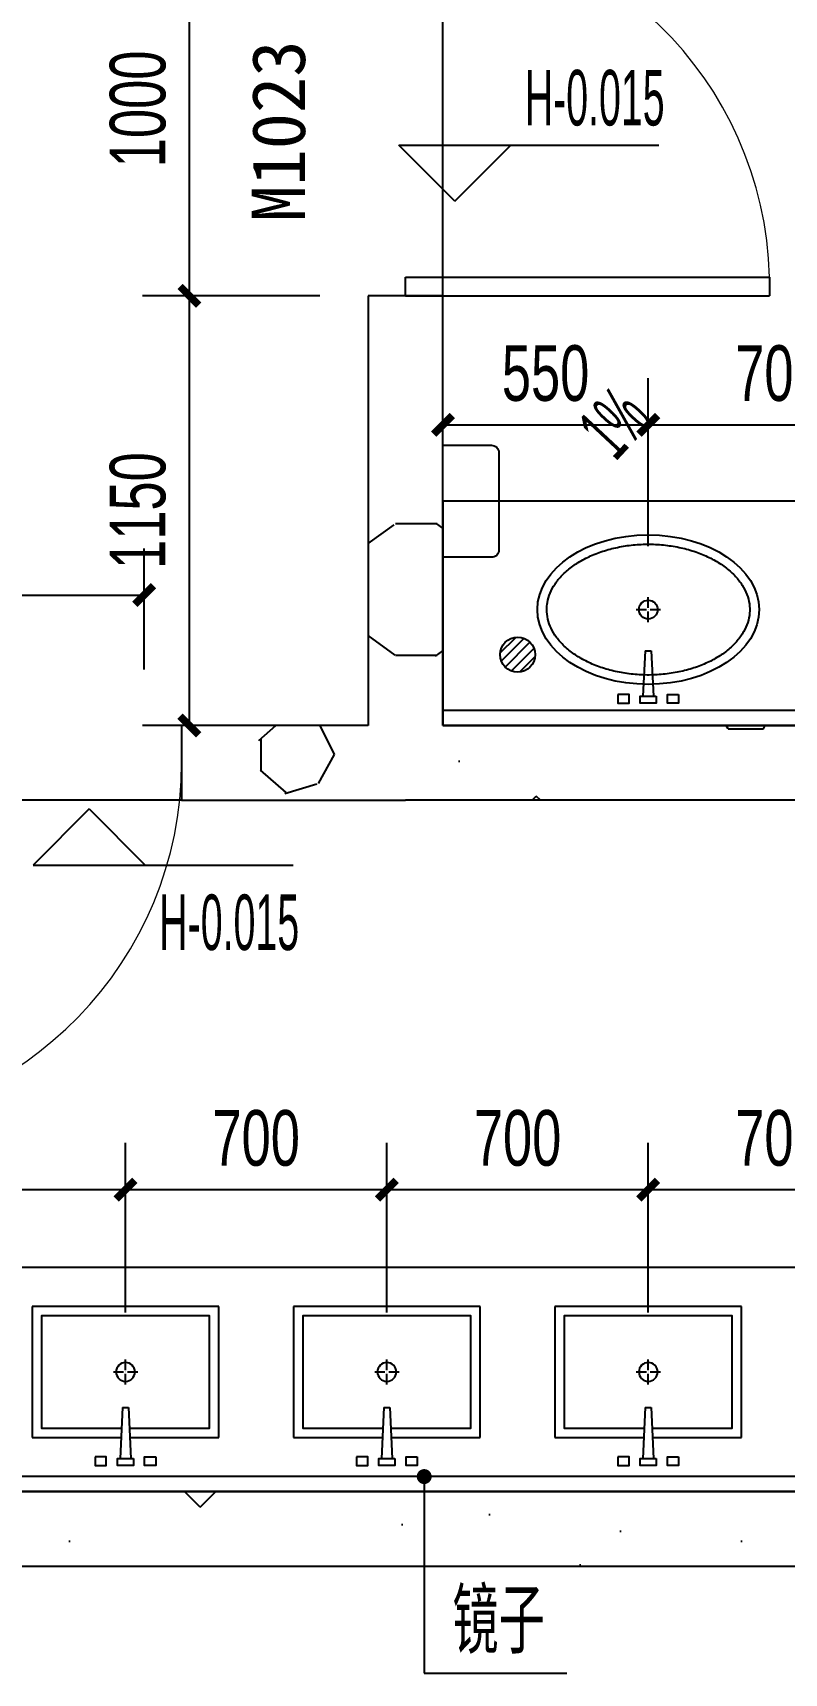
# Model space of a CAD drawing. Extents: x -26219 to 315419, y -160410 to -120810.
# Drawn here: x 236093 to 238105, y -152386 to -147996 of the extents above; entities that cross this region are included whole.
import ezdxf
from ezdxf.xclip import XClip

# ---------------------------------------------------------------- set-up
doc = ezdxf.new("R2010")
doc.units = 0
doc.header["$LTSCALE"] = 1000
doc.header["$MEASUREMENT"] = 0
doc.header["$XCLIPFRAME"] = 0
doc.linetypes.add('104-14# 核心筒$2$DOTE', pattern=[2.4200000000000004, 2, -0.2, 0.02, -0.2])
for name, color, linetype in [('$0$$0$$0$A-DIM_SYMB', 3, 'Continuous'), ('$0$$0$$0$PUB_TEXT', 7, 'Continuous'), ('01-标注_尺寸', 124, 'Continuous'), ('01-标注_标高', 200, 'Continuous'), ('01-标注_符号', 200, 'Continuous'), ('02-TEXT_标注', 130, 'Continuous'), ('02-TEXT_门窗', 151, 'Continuous'), ('104-14# 核心筒$0$A-C_门', 150, 'Continuous'), ('104-14# 核心筒$0$A-I_卫-洁具', 241, 'Continuous'), ('104-14# 核心筒$0$A-TECH_水', 3, 'Continuous'), ('104-14# 核心筒$0$A_STR-砌块墙', 121, 'Continuous'), ('104-14# 核心筒$2$05-填充_天正', 26, 'Continuous'), ('104-14# 核心筒$2$A_AXIS-轴线', 36, '104-14# 核心筒$2$DOTE')]:
    doc.layers.add(name, color=color, linetype=linetype)
doc.styles.add('_TCH_DIM', font='ros.shx', dxfattribs={"width": 0.75, "bigfont": 'jd.shx'})
doc.styles.add('_TCH_DIM_T3', font='ros.shx', dxfattribs={"width": 0.7058823529411765, "bigfont": 'jd.shx'})
doc.styles.add('_TCH_WINDOW', font='STXIHEI_0.TTF')
doc.dimstyles.new('_TCH_ARCH&&50', dxfattribs={"dimtxt": 148.75, "dimasz": 50, "dimexe": 125, "dimexo": 150, "dimgap": 63.12500000000001, "dimtad": 1, "dimdec": 0, "dimzin": 0, "dimdsep": 46, "dimtxsty": '_TCH_DIM_T3', "dimblk": 'ARCHTICK', "dimcen": 0.09, "dimclrt": 7, "dimazin": 2, "dimtfac": 1, "dimtdec": 0, "dimtix": 1, "dimtmove": 2, "dimatfit": 3, "dimfxl": 0, "dimtolj": 1, "dimtzin": 0, "dimarcsym": 0})
pattern_1 = [(0, (531, -549), (900, 1800), [0, -1800]), (0, (-522, -792), (900, 1800), [0, -1800]), (0, (63, -810), (900, 1800), [0, -1800]), (0, (702, -279), (900, 1800), [0, -1800]), (0, (-45, -900), (900, 1800), [0, -1800]), (0, (882, 855), (900, 1800), [0, -1800]), (0, (333.0000000000001, 711), (900, 1800), [0, -1800]), (0, (621, 486.0000000000001), (900, 1800), [0, -1800]), (0, (-846, 450), (900, 1800), [0, -1800]), (0, (36, 369), (900, 1800), [0, -1800]), (0, (-306, -90), (900, 1800), [0, -1800]), (0, (-288, -765), (900, 1800), [0, -1800]), (0, (387, -837), (900, 1800), [0, -1800]), (0, (882, -45), (900, 1800), [0, -1800]), (0, (-801, -324), (900, 1800), [0, -1800]), (0, (-648, -18), (900, 1800), [0, -1800]), (0, (54, -144), (900, 1800), [0, -1800]), (0, (-198, -405), (900, 1800), [0, -1800]), (0, (-341.9999999999999, 189), (900, 1800), [0, -1800]), (0, (-117, 864), (900, 1800), [0, -1800]), (0, (-729, -702), (900, 1800), [0, -1800]), (0, (261, 495), (900, 1800), [0, -1800]), (0, (-576, 522), (900, 1800), [0, -1800]), (0, (-720, 756), (900, 1800), [0, -1800]), (130.601294, (771.428574, 291.428568), (-4499.999950292954, 5400.0000236093), [79.024662, -33111.33300000001]), (18.4349488, (642.857148, 325.714284), (4499.999983404209, 1799.999986719667), [81.31572000000001, -11302.8837]), (90, (642.857148, 248.571432), (900.0000000000001, 1800), [77.14285199999999, -3522.85695]), (161.565051, (720, 222.857136), (-4500.000022657823, 1799.999865817234), [81.31572000000001, -11302.8837]), (53.1301023, (720, 222.857136), (900.0000017013604, 1799.99999914932), [85.71428999999999, -8914.285499999998]), (135, (788.571432, -694.28556), (-900.0001087984293, 1799.999878185604), [72.73098, -5018.4378]), (45, (685.714284, -694.28556), (899.999994247131, 1799.999992736902), [72.73098, -5018.4378]), (135, (737.1428579999999, -745.7142600000001), (-900.0001087984293, 1799.999878185604), [72.73098, -5018.4378]), (45, (737.1428579999999, -745.7142600000001), (899.999994247131, 1799.999992736902), [72.73098, -5018.4378]), (116.565051, (-77.14278, 514.285722), (-0.0001565789601976064, 3599.999902060561), [95.83147799999999, -1916.6295]), (180, (-119.99988, 599.999994), (-899.9999999999998, 1800), [102.857148, -1697.14275]), (63.43494880000001, (-265.7141999999999, 514.285722), (8.14843605922988e-06, 3599.999982559008), [95.83147799999999, -1916.6295]), (116.565051, (-222.8571, 428.571432), (-0.0001565789601976064, 3599.999902060561), [95.83147799999999, -1916.6295]), (0, (-222.8571, 428.571432), (900, 1800), [102.857148, -1697.14275]), (63.43494880000001, (-119.99988, 428.571432), (8.14843605922988e-06, 3599.999982559008), [95.83147799999999, -1916.6295]), (107.102728, (599.999994, -94.28562000000001), (-2699.999896777364, 9000.00001452043), [116.584038, -48848.7075]), (143.972626, (565.714278, 17.142858), (-17099.99978321427, 12599.999985739), [116.584038, -24366.06]), (180, (471.428568, 85.71428999999999), (-899.9999999999998, 1800), [111.428568, -1688.5713]), (36.02737329999999, (265.71429, 17.142858), (17099.99987362977, 12599.99986416658), [116.584038, -24366.06]), (71.5650511, (231.428574, -85.71419999999999), (2700.000013860985, 8999.99998450437), [108.420948, -11275.7784]), (107.102728, (265.71429, -197.14284), (-2699.999896777364, 9000.00001452043), [116.584038, -48848.7075]), (143.972626, (360, -265.7141999999999), (-17099.99978321427, 12599.999985739), [116.584038, -24366.06]), (0, (360, -265.7141999999999), (900, 1800), [111.428568, -1688.5713]), (36.02737329999999, (471.428568, -265.7141999999999), (17099.99987362977, 12599.99986416658), [116.584038, -24366.06]), (71.5650511, (565.714278, -197.14284), (2700.000013860985, 8999.99998450437), [108.420948, -11275.7784]), (150.255118, (617.1428520000001, 745.714278), (-2700.000006390409, 1799.999977695058), [69.10506, -14442.9588]), (90, (557.1428579999999, 711.42858), (900.0000000000001, 1800), [68.571432, -3531.42825]), (29.7448813, (557.1428579999999, 711.42858), (2700.000001590055, 1799.999991593464), [69.10506, -14442.9588]), (116.565051, (197.142858, -531.42858), (-0.0001565789601976064, 3599.999902060561), [95.83147799999999, -1916.6295]), (168.690067, (154.285722, -445.7142), (-8100.000006009299, 1799.999954832327), [87.41176200000001, -18269.0565]), (41.18592510000001, (0, -488.5713), (22499.99986367597, 19799.99982686525), [91.11553199999999, -38177.406]), (90, (0, -574.28568), (900.0000000000001, 1800), [85.71428999999999, -3514.2855]), (138.814074, (68.571432, -634.28562), (-22499.99960007064, 19800.0001261089), [91.11553199999999, -38177.406]), (16.6992442, (68.571432, -634.28562), (29699.99977654917, 8999.999905734196), [89.48835000000001, -37495.6125]), (60.9453959, (154.285722, -608.57136), (899.9999976116269, 1799.999984078114), [88.248258, -36976.0185]), (109.983106, (-557.14284, 222.857136), (-4500.000016949792, 12599.99996665506), [100.326006, -42036.59249999999]), (155.556045, (-591.4285199999999, 317.142864), (-11700.00004459817, 5399.999887808896), [103.568958, -43395.39449999999]), (24.4439547, (-779.99994, 317.142864), (11700.00000583643, 5399.999974027204), [103.568958, -43395.39449999999]), (70.01689340000001, (-814.28562, 222.857136), (4500.000013566429, 12599.99996874217), [100.326006, -42036.5925]), (109.983106, (-779.99994, 128.571426), (-4500.000016949792, 12599.99996665506), [100.326006, -42036.59249999999]), (160.016893, (-685.7141399999999, 94.28571), (-4500.000002644889, 1799.999918000023), [100.326006, -20968.1325]), (19.9831065, (-685.7141399999999, 94.28571), (4499.999975293225, 1799.999997144084), [100.326006, -20968.1325]), (70.01689340000001, (-591.4285199999999, 128.571426), (4500.000013566429, 12599.99996874217), [100.326006, -42036.5925]), (122.005383, (111.428568, 59.999994), (-900.0001207844099, 1799.999908112359), [80.862696, -16900.302]), (18.4349488, (-8.57142, 102.857148), (4499.999983404209, 1799.999986719667), [81.31572000000001, -11302.8837]), (90, (-8.57142, 25.714278), (900.0000000000001, 1800), [77.14285199999999, -3522.85695]), (161.565051, (68.571432, 0), (-4500.000022657823, 1799.999865817234), [81.31572000000001, -11302.8837]), (54.46232220000002, (68.571432, 0), (6299.999990871777, 8999.999986518196), [73.73421, -30894.6345]), (116.565051, (-411.42852, -377.14284), (-0.0001565789601976064, 3599.999902060561), [95.83147799999999, -1916.6295]), (180, (-454.28562, -291.42846), (-899.9999999999998, 1800), [94.28571, -1705.7142]), (59.0362434, (-599.9999399999999, -377.14284), (900.0000029295945, 1799.999991263332), [99.95918399999998, -20891.46599999999]), (120.963756, (-548.57142, -462.85704), (-900.0001229938932, 1799.999917339799), [99.959184, -20891.466]), (0, (-548.57142, -462.85704), (900, 1800), [94.28571, -1705.7142]), (63.43494880000001, (-454.28562, -462.85704), (8.14843605922988e-06, 3599.999982559008), [95.83147799999999, -1916.6295])]

# ---------------------------------------------------------------- blocks, each defined once
blk = doc.blocks.new('104-14# 核心筒$0$jhat')
for p, q in [((-395, -250.0000000000582), (-395, 249.9999999999418)), ((-395, 249.9999999999418), (-44.99999999994179, 249.9999999999418)), ((-44.99999999994179, 249.9999999999418), (-44.99999999994179, 11.73657725605881)), ((-219.9999999999418, 32.25599999987753), (-219.9999999999418, 5.03999999986263)), ((-124.8214514199644, 8.000000000058208), (11.68149024352897, 14.3899337601033)), ((-124.8214514199644, 7.999999999941792), (-124.8214514199644, -8.000000000058208)), ((11.68149024352897, 14.3899337601033), (11.68149024352897, -14.3899337601033)), ((-225.0399999999208, -1.164153218269348e-10), (-253.7679999999236, -1.164153218269348e-10)), ((-219.9999999999418, -5.040000000095461), (-219.9999999999418, -32.76000000012573)), ((-186.7359999999171, -1.164153218269348e-10), (-214.9599999999045, -1.164153218269348e-10)), ((-124.8214514199644, -8.000000000058208), (11.68149024352897, -14.3899337601033)), ((-44.99999999994179, -12.38077738613356), (-44.99999999994179, -250.0000000000582)), ((-44.99999999994179, -250.0000000000582), (-395, -250.0000000000582))]:
    blk.add_line(p, q)
at = {"color": 8}
blk.add_lwpolyline([(-69.99999999994179, -11.06304409715813), (-69.99999999994179, -225.0000000000582), (-370, -225.0000000000582), (-370, 224.9999999999418), (-69.99999999994179, 224.9999999999418), (-69.99999999994179, 10.56628493819153)], dxfattribs=at)
for points in [[(7.191454842337407, 81.35012003820157), (30, 81.35012003820157), (30, 51.35012003820157), (7.191454842337407, 51.35012003820157)], [(11.68149024352897, -21.35012003820157), (30, -21.35012003820157), (30, 21.35012003820157), (11.68149024352897, 21.35012003820157)], [(7.191454842337407, -81.35012003820157), (30, -81.35012003820157), (30, -51.35012003820157), (7.191454842337407, -51.35012003820157)]]:
    blk.add_lwpolyline(points, close=True)
at = {"ltscale": 1000, "const_width": 0.8399999999999999}
blk.add_lwpolyline([(-219.5799999999581, 0.1399999998975545, 0.9999999999999999), (-220.4199999999255, 0.1399999998975545, 0.9999999999999999)], format="xyb", close=True, dxfattribs=at)
blk.add_circle((-219.9999999999418, -1.164153218269348e-10), 25.2)
blk = doc.blocks.new('104-14# 核心筒$0$meae')
for p, q in [((-215.039999999979, 0), (-243.7679999999818, 0)), ((-210, 5.039999999979045), (-210, 32.76000000000931)), ((-176.7359999999753, 0), (-204.9599999999627, 0)), ((-99.54815868195146, 8), (21.68149024352897, 14.3899337600451)), ((-99.54815868195146, -7.999999999941792), (-99.54815868195146, 8)), ((21.68149024352897, -14.3899337601033), (21.68149024352897, 14.3899337600451)), ((-210, -32.25599999999395), (-210, -5.039999999979045)), ((-99.54815868195146, -8.000000000058208), (21.68149024352897, -14.3899337601033))]:
    blk.add_line(p, q)
for points in [[(17.19145484233741, 81.35012003820157), (40, 81.35012003820157), (39.99999999994179, 51.35012003820157), (17.1914548422792, 51.35012003820157)], [(21.68149024352897, 21.35012003820157), (40, 21.35012003820157), (40, -21.35012003820157), (21.68149024352897, -21.35012003820157)], [(17.19145484233741, -81.35012003820157), (40, -81.35012003820157), (39.99999999994179, -51.35012003820157), (17.1914548422792, -51.35012003820157)]]:
    blk.add_lwpolyline(points, close=True)
at = {"const_width": 0.8399999999999999}
blk.add_lwpolyline([(-209.5800000000163, -0.1400000000139698, -0.9999999999999999), (-210.4199999999837, -0.1400000000139698, -0.9999999999999999)], format="xyb", close=True, dxfattribs=at)
blk.add_circle((-210, 0), 25.2)
blk.add_ellipse((-210, 0), major_axis=(0, -296.8388870928175), ratio=0.6737661697857759)
at = {"color": 8}
blk.add_open_spline([(-210, -271.838887092832), (-201.6286662275088, -271.838887092832), (-193.2556980797672, -270.8834744876949), (-176.5567826171755, -267.0318226981908), (-168.2292954665609, -264.1331208487391), (-151.7464247078751, -256.3412992825033), (-143.592075161112, -251.4461166422116), (-127.6688291439204, -239.6628589069005), (-119.9016611408442, -232.7743547918508), (-105.0053654383519, -217.100718463771), (-97.87740360945463, -208.3160983382841), (-84.50442564953119, -189.0367220979533), (-78.25994529254967, -178.5426552897552), (-66.86596525227651, -156.1005802754662), (-61.71665413689334, -144.1531549534993), (-52.68240508378949, -119.1104159536771), (-48.79751711455174, -106.0155586157343), (-42.41598126577446, -79.01830609660828), (-39.91934085072717, -65.11628590768669), (-36.39207964838715, -36.86706837144447), (-35.3614577781409, -22.5202054088586), (-34.79793056182098, 6.244822261855006), (-35.26502483320655, 20.66266644134885), (-37.68259151588427, 49.19399507466005), (-39.63306519814068, 63.30715293157846), (-44.95700291811954, 90.86129060061648), (-48.33046480413759, 104.3019146881416), (-56.39392556494568, 130.1611448710319), (-61.0838973345235, 142.5793309712317), (-71.62818411248736, 166.0733063118532), (-77.48238030000357, 177.1485642623738), (-90.15903716551838, 197.6798496269621), (-96.98112566315103, 207.1352148510632), (-111.3602107425686, 224.2113378457143), (-118.9163064261083, 231.8314545630128), (-134.510733252624, 245.1036245926516), (-142.547481424408, 250.7556368449004), (-158.868371842138, 260.0530890176306), (-167.1509793659789, 263.6999722997425), (-183.7976203592261, 269.0257272459567), (-192.162095878215, 270.7072330619558), (-208.8995512870024, 272.153067119536), (-217.2755150526064, 271.9185741905239), (-234.0031495776493, 269.526916392555), (-242.3573442720808, 267.3679324407713), (-258.9526960913208, 261.0731867576833), (-267.1936322519905, 256.9349128940958), (-283.3781850557425, 246.65468100406), (-291.3201072766096, 240.5117016318836), (-306.6623222918133, 226.2813428560039), (-314.0611830068519, 218.1942343084957), (-328.0653621423407, 200.2301868745126), (-334.6699371464783, 190.353927289194), (-346.859358667396, 169.044026111078), (-352.4439172392595, 157.6110181525), (-362.4072642970132, 133.476927122334), (-366.7859668953461, 120.7763437553076), (-374.1964356524404, 94.43610308453208), (-377.2281845823745, 80.79684587812517), (-381.8495765395346, 52.93462008907227), (-383.4392193020904, 38.71199739631265), (-385.1273327118251, 10.0537408667733), (-385.225804392132, -4.381569712015335), (-383.9285565786413, -33.08909023553133), (-382.5328362500295, -47.36097819061251), (-378.2902226594742, -75.36972922243876), (-375.4433290168527, -89.10625087702647), (-368.3874579074909, -115.6863969620317), (-364.1784936326439, -128.529630749661), (-354.5335200406262, -152.9902308470919), (-349.097582319926, -164.6071133053629), (-337.1786070214584, -186.3198765731067), (-330.6958189697471, -196.415140855941), (-316.9037533847149, -214.843760280055), (-309.5951420506462, -223.1764269854757), (-294.4000191528467, -237.9131964488188), (-286.5148495539906, -244.3169298697612), (-270.41386736813, -255.1213227973203), (-262.1997869724291, -259.5227866767091), (-245.6385630253353, -266.3373192788567), (-237.2919559226721, -268.7527736420161), (-222.6272707111784, -271.2949484957498), (-216.3134306632564, -271.838887092832), (-210, -271.838887092832)], degree=3, knots=[0, 0, 0, 0, 0.1541728099079682, 0.1541728099079682, 0.3083456198159364, 0.3083456198159364, 0.4625184297239047, 0.4625184297239047, 0.6166912396318729, 0.6166912396318729, 0.7708640495398411, 0.7708640495398411, 0.9250368594478093, 0.9250368594478093, 1.079209669355778, 1.079209669355778, 1.233382479263746, 1.233382479263746, 1.387555289171714, 1.387555289171714, 1.541728099079682, 1.541728099079682, 1.69590090898765, 1.69590090898765, 1.850073718895619, 1.850073718895619, 2.004246528803587, 2.004246528803587, 2.158419338711555, 2.158419338711555, 2.312592148619523, 2.312592148619523, 2.466764958527492, 2.466764958527492, 2.62093776843546, 2.62093776843546, 2.775110578343428, 2.775110578343428, 2.929283388251396, 2.929283388251396, 3.083456198159364, 3.083456198159364, 3.237629008067333, 3.237629008067333, 3.391801817975301, 3.391801817975301, 3.545974627883269, 3.545974627883269, 3.700147437791237, 3.700147437791237, 3.854320247699206, 3.854320247699206, 4.008493057607174, 4.008493057607174, 4.162665867515142, 4.162665867515142, 4.31683867742311, 4.31683867742311, 4.471011487331078, 4.471011487331078, 4.625184297239047, 4.625184297239047, 4.779357107147015, 4.779357107147015, 4.933529917054983, 4.933529917054983, 5.087702726962951, 5.087702726962951, 5.24187553687092, 5.24187553687092, 5.396048346778888, 5.396048346778888, 5.550221156686856, 5.550221156686856, 5.704393966594824, 5.704393966594824, 5.858566776502792, 5.858566776502792, 6.012739586410761, 6.012739586410761, 6.166912396318729, 6.166912396318729, 6.283185307179586, 6.283185307179586, 6.283185307179586, 6.283185307179586], dxfattribs=at)
blk = doc.blocks.new('104-14# 核心筒$0$$DorLib2D$00000001')
for p, q in [((0.45, 0.9750000000000001), (0.5000000000000002, 0.9750000000000001)), ((0.45, 0), (0.45, 0.9750000000000001)), ((0.5, 0), (0.5, 0.9750000000000001)), ((0.5, 0), (0.45, 0))]:
    blk.add_line(p, q)
at = {"lineweight": 13}
blk.add_arc((0.475, 0), 0.975, 91.4692835813538, 180, dxfattribs=at)
blk = doc.blocks.new('104-14# 核心筒$0$$TwtSys$00000141')
for p, q in [((-94.19606303561523, 7.672111694559135), (-10.08309029082739, 91.78508443935061)), ((-94.19606303561523, 7.672111694559135), (-10.08309029082739, 91.78508443935061)), ((-87.21916889109707, -35.05448014085778), (35.05448014085778, 87.21916889110071)), ((-87.21916889109707, -35.05448014085778), (35.05448014085778, 87.21916889110071)), ((-66.46803743153214, -66.46803743153941), (66.46803743153214, 66.46803743153214)), ((-66.46803743153214, -66.46803743153578), (66.46803743153214, 66.46803743153214)), ((-32.35611368903483, -87.061266563549), (87.58274635417911, 32.87759347966494)), ((-32.35611368903483, -87.061266563549), (87.58274635417911, 32.87759347966858)), ((11.43110768805855, -92.25951895252001), (92.2594807012465, -11.43114593933933)), ((11.43110768805855, -92.25951895252001), (92.2594807012465, -11.43114593933933))]:
    blk.add_line(p, q)
blk.add_circle((0, 0), 94)
blk.add_circle((0, 0), 94)
blk = doc.blocks.new('104-14# 核心筒')
at = {"layer": '104-14# 核心筒$2$05-填充_天正'}
h = blk.add_hatch(dxfattribs=at)
h.set_pattern_fill('加气混凝土', color=256, scale=150, style=0)
h.set_pattern_definition(pattern_1)
h.paths.add_polyline_path([(35599.99999999985, 9750.000201542372), (35599.99999999991, 10900.00020154175), (35399.99999999989, 10900.00020154176), (35399.99999999984, 9750.00020154239), (35499.99999999985, 9683.33353487572)])
h = blk.add_hatch(dxfattribs=at)
h.set_pattern_fill('加气混凝土', color=256, scale=150, style=0)
h.set_pattern_definition(pattern_1)
h.paths.add_polyline_path([(35399.99999999984, 9750.00020154239), (34899.99999999032, 9750.000201542394), (34899.99999999032, 9550.000201542394), (35499.99999999985, 9550.000201542396), (35499.99999999985, 9683.33353487572)])
h = blk.add_hatch(dxfattribs=at)
h.set_pattern_fill('加气混凝土', color=256, scale=150, style=0)
h.set_pattern_definition(pattern_1)
h.paths.add_polyline_path([(37499.99999999985, 9683.33353487559), (37399.99999999987, 9750.00020154232), (35599.99999999985, 9750.000201542372), (35499.99999999985, 9683.33353487572), (35499.99999999985, 9550.000201542396), (37499.99999999987, 9550.000201542338)])
h = blk.add_hatch(dxfattribs=at)
h.set_pattern_fill('加气混凝土', color=256, scale=150, style=0)
h.set_pattern_definition(pattern_1)
h.paths.add_polyline_path([(33800.00000000388, 7633.333333333551), (33800.00000000431, 7500.000000000216), (37499.99999999977, 7500.000000000175), (37499.99999999977, 7633.333333333506), (37399.99999999977, 7700.000000000174), (33900.00000000368, 7700.000000000215)])
at = {"layer": '104-14# 核心筒$0$A-C_门'}
for p, q in [((35599.99999999991, 10900.00020154169), (35599.99999999993, 11900.00020154169)), ((34899.99999999028, 9550.000201542396), (33899.99999999028, 9550.000201542396))]:
    blk.add_line(p, q, dxfattribs=at)
at = {"layer": '104-14# 核心筒$0$A-I_卫-洁具', "ltscale": 0.1}
blk.add_lwpolyline([(35600.00000000102, 10200.00020154228), (35600.00000000102, 10500.00020154228), (35730.00000000102, 10500.00020154228, -0.414213562373095), (35750.00000000102, 10480.00020154228), (35750.00000000102, 10220.00020154228, -0.414213562373095), (35730.00000000102, 10200.00020154228)], format="xyb", close=True, dxfattribs=at)
for points in [[(35600.00000000102, 9750.00020154228), (37399.99999999985, 9750.000201541348), (37399.99999999985, 10350.00020154135), (35600.00000000102, 10350.00020154228)], [(35600.00000000102, 9750.00020154228), (37400.00000000125, 9750.00020154193), (37400.00000000125, 9790.00020154193), (35600.00000000102, 9790.00020154228)], [(37399.99999999948, 7699.99999999674), (33900.00000000177, 7699.999999994813), (33900.00000000177, 8299.999999994812), (37399.99999999948, 8299.99999999674)], [(33900.00000000334, 7699.999999997672), (37400.00000000087, 7699.999999997322), (37400.00000000087, 7739.999999997322), (33900.00000000334, 7739.999999997672)]]:
    blk.add_lwpolyline(points, close=True, dxfattribs=at)
at = {"layer": '104-14# 核心筒$0$A_STR-砌块墙'}
for p, q in [((35599.99999999991, 10900.00020154175), (35399.99999999989, 10900.00020154176)), ((35399.99999999989, 10900.00020154176), (35399.99999999984, 9750.00020154239)), ((35599.99999999985, 9750.000201542372), (35599.99999999991, 10900.00020154175)), ((35399.99999999984, 9750.00020154239), (34899.99999999032, 9750.000201542394)), ((34899.99999999032, 9750.000201542394), (34899.99999999032, 9550.000201542394)), ((37399.99999999987, 9750.00020154232), (35599.99999999985, 9750.000201542372)), ((34899.99999999032, 9550.000201542394), (35499.99999999985, 9550.000201542396)), ((37499.99999999987, 9550.000201542338), (35499.99999999985, 9550.000201542396)), ((33900.00000000368, 7700.000000000215), (37399.99999999977, 7700.000000000174)), ((33800.00000000431, 7500.000000000216), (37499.99999999977, 7500.000000000175))]:
    blk.add_line(p, q, dxfattribs=at)
at = {"layer": '104-14# 核心筒$2$A_AXIS-轴线'}
blk.add_line((-24838.9698462474, 7700), (120259.921909796, 7700), dxfattribs=at)
at = {"layer": '104-14# 核心筒$0$A-C_门', "zscale": 200}
for p, xscale, yscale, rotation in [((35499.99999999992, 11400.0002015417), -1000, -1000, 89.99999999999795), ((34399.99999999028, 9650.000201542396), 1000, 1000, 180)]:
    blk.add_blockref('104-14# 核心筒$0$$DorLib2D$00000001', p, dxfattribs=dict(at, xscale=xscale, yscale=yscale, rotation=rotation))
at = {"layer": '104-14# 核心筒$0$A-I_卫-洁具', "ltscale": 0.1, "rotation": 270}
blk.add_blockref('104-14# 核心筒$0$meae', (36150.00000000003, 9850.00020154228), dxfattribs=at)
at = {"layer": '104-14# 核心筒$0$A-I_卫-洁具', "ltscale": 0.1, "xscale": -1, "rotation": 90}
for p in [(34750.00000000003, 7799.999999996566), (35450.00000000003, 7799.99999999674), (36150.00000000003, 7799.999999996682)]:
    blk.add_blockref('104-14# 核心筒$0$jhat', p, dxfattribs=at)
at = {"layer": '104-14# 核心筒$0$A-TECH_水', "xscale": 0.5, "yscale": 0.5, "zscale": 0.5}
blk.add_blockref('104-14# 核心筒$0$$TwtSys$00000141', (35800.00000000103, 9939.57995336136), dxfattribs=at)
blk = doc.blocks.new('_ArchTick')
at = {"color": 0, "linetype": 'ByBlock', "const_width": 0.4}
blk.add_lwpolyline([(-0.5, -0.5), (0.5, 0.5)], dxfattribs=at)
blk = doc.blocks.new('*D841')
at = {"layer": '01-标注_尺寸', "color": 0, "lineweight": -2, "transparency": 16777216}
for p, q in [((235290.9535605076, -151421.1885665024), (235290.9535605076, -150967.1506547421)), ((236340.9535605061, -151421.1885665024), (236340.9535605061, -150967.1506547421)), ((235290.9535605076, -151092.1506547421), (236340.9535605061, -151092.1506547421))]:
    blk.add_line(p, q, dxfattribs=at)
at = {"layer": 'Defpoints', "color": 0, "transparency": 16777216}
for p in [(236340.9535605061, -151092.1506547421), (235290.9535605076, -151571.1885665024), (236340.9535605061, -151571.1885665024)]:
    blk.add_point(p, dxfattribs=at)
at = {"layer": '01-标注_尺寸', "color": 0, "lineweight": -2, "transparency": 16777216, "xscale": 50, "yscale": 50, "zscale": 50, "rotation": 180}
blk.add_blockref('_ArchTick', (235290.9535605076, -151092.1506547421), dxfattribs=at)
at = {"layer": '01-标注_尺寸', "color": 0, "lineweight": -2, "transparency": 16777216, "xscale": 50, "yscale": 50, "zscale": 50}
blk.add_blockref('_ArchTick', (236340.9535605061, -151092.1506547421), dxfattribs=at)
at = {"layer": '01-标注_尺寸', "color": 7, "transparency": 16777216, "insert": (235815.9535605068, -150954.6506547421), "char_height": 148.75, "attachment_point": 5, "style": '_TCH_DIM_T3'}
blk.add_mtext('\\A1;1050', dxfattribs=at)
blk = doc.blocks.new('*D842')
at = {"layer": '01-标注_尺寸', "color": 0, "lineweight": -2, "transparency": 16777216}
for p, q in [((236340.9535605061, -151421.1885665024), (236340.9535605061, -150967.1506547421)), ((237040.9535605062, -151421.1885665024), (237040.9535605062, -150967.1506547421)), ((236340.9535605061, -151092.1506547421), (237040.9535605062, -151092.1506547421))]:
    blk.add_line(p, q, dxfattribs=at)
at = {"layer": 'Defpoints', "color": 0, "transparency": 16777216}
for p in [(237040.9535605062, -151092.1506547421), (236340.9535605061, -151571.1885665024), (237040.9535605062, -151571.1885665024)]:
    blk.add_point(p, dxfattribs=at)
at = {"layer": '01-标注_尺寸', "color": 0, "lineweight": -2, "transparency": 16777216, "xscale": 50, "yscale": 50, "zscale": 50, "rotation": 180}
blk.add_blockref('_ArchTick', (236340.9535605061, -151092.1506547421), dxfattribs=at)
at = {"layer": '01-标注_尺寸', "color": 0, "lineweight": -2, "transparency": 16777216, "xscale": 50, "yscale": 50, "zscale": 50}
blk.add_blockref('_ArchTick', (237040.9535605062, -151092.1506547421), dxfattribs=at)
at = {"layer": '01-标注_尺寸', "color": 7, "transparency": 16777216, "insert": (236690.9535605061, -150954.6506547421), "char_height": 148.75, "attachment_point": 5, "style": '_TCH_DIM_T3'}
blk.add_mtext('\\A1;700', dxfattribs=at)
blk = doc.blocks.new('*D843')
at = {"layer": '01-标注_尺寸', "color": 0, "lineweight": -2, "transparency": 16777216}
for p, q in [((237040.9535605062, -151421.1885665024), (237040.9535605062, -150967.1506547421)), ((237740.9535605062, -151421.1885665024), (237740.9535605062, -150967.1506547421)), ((237040.9535605062, -151092.1506547421), (237740.9535605062, -151092.1506547421))]:
    blk.add_line(p, q, dxfattribs=at)
at = {"layer": 'Defpoints', "color": 0, "transparency": 16777216}
for p in [(237740.9535605062, -151092.1506547421), (237040.9535605062, -151571.1885665024), (237740.9535605062, -151571.1885665024)]:
    blk.add_point(p, dxfattribs=at)
at = {"layer": '01-标注_尺寸', "color": 0, "lineweight": -2, "transparency": 16777216, "xscale": 50, "yscale": 50, "zscale": 50, "rotation": 180}
blk.add_blockref('_ArchTick', (237040.9535605062, -151092.1506547421), dxfattribs=at)
at = {"layer": '01-标注_尺寸', "color": 0, "lineweight": -2, "transparency": 16777216, "xscale": 50, "yscale": 50, "zscale": 50}
blk.add_blockref('_ArchTick', (237740.9535605062, -151092.1506547421), dxfattribs=at)
at = {"layer": '01-标注_尺寸', "color": 7, "transparency": 16777216, "insert": (237390.9535605062, -150954.6506547421), "char_height": 148.75, "attachment_point": 5, "style": '_TCH_DIM_T3'}
blk.add_mtext('\\A1;700', dxfattribs=at)
blk = doc.blocks.new('*D844')
at = {"layer": '01-标注_尺寸', "color": 0, "lineweight": -2, "transparency": 16777216}
for p, q in [((237740.9535605062, -151421.1885665024), (237740.9535605062, -150967.1506547421)), ((238440.9535605061, -151421.1885665024), (238440.9535605061, -150967.1506547421)), ((237740.9535605062, -151092.1506547421), (238440.9535605061, -151092.1506547421))]:
    blk.add_line(p, q, dxfattribs=at)
at = {"layer": 'Defpoints', "color": 0, "transparency": 16777216}
for p in [(238440.9535605061, -151092.1506547421), (237740.9535605062, -151571.1885665024), (238440.9535605061, -151571.1885665024)]:
    blk.add_point(p, dxfattribs=at)
at = {"layer": '01-标注_尺寸', "color": 0, "lineweight": -2, "transparency": 16777216, "xscale": 50, "yscale": 50, "zscale": 50, "rotation": 180}
blk.add_blockref('_ArchTick', (237740.9535605062, -151092.1506547421), dxfattribs=at)
at = {"layer": '01-标注_尺寸', "color": 0, "lineweight": -2, "transparency": 16777216, "xscale": 50, "yscale": 50, "zscale": 50}
blk.add_blockref('_ArchTick', (238440.9535605061, -151092.1506547421), dxfattribs=at)
at = {"layer": '01-标注_尺寸', "color": 7, "transparency": 16777216, "insert": (238090.9535605062, -150954.6506547421), "char_height": 148.75, "attachment_point": 5, "style": '_TCH_DIM_T3'}
blk.add_mtext('\\A1;700', dxfattribs=at)
blk = doc.blocks.new('*D853')
at = {"layer": '01-标注_尺寸', "color": 0, "lineweight": -2, "transparency": 16777216}
for p, q in [((237190.9535605069, -149370.559239087), (237190.9535605069, -148920.482078659)), ((237740.953560506, -149370.559239087), (237740.953560506, -148920.482078659)), ((237190.9535605069, -149045.482078659), (237740.953560506, -149045.482078659))]:
    blk.add_line(p, q, dxfattribs=at)
at = {"layer": 'Defpoints', "color": 0, "transparency": 16777216}
for p in [(237740.953560506, -149045.482078659), (237190.9535605069, -149520.559239087), (237740.953560506, -149520.559239087)]:
    blk.add_point(p, dxfattribs=at)
at = {"layer": '01-标注_尺寸', "color": 0, "lineweight": -2, "transparency": 16777216, "xscale": 50, "yscale": 50, "zscale": 50, "rotation": 180}
blk.add_blockref('_ArchTick', (237190.9535605069, -149045.482078659), dxfattribs=at)
at = {"layer": '01-标注_尺寸', "color": 0, "lineweight": -2, "transparency": 16777216, "xscale": 50, "yscale": 50, "zscale": 50}
blk.add_blockref('_ArchTick', (237740.953560506, -149045.482078659), dxfattribs=at)
at = {"layer": '01-标注_尺寸', "color": 7, "transparency": 16777216, "insert": (237465.9535605064, -148907.982078659), "char_height": 148.75, "attachment_point": 5, "style": '_TCH_DIM_T3'}
blk.add_mtext('\\A1;550', dxfattribs=at)
blk = doc.blocks.new('*D854')
at = {"layer": '01-标注_尺寸', "color": 0, "lineweight": -2, "transparency": 16777216}
for p, q in [((237740.953560506, -149370.559239087), (237740.953560506, -148920.482078659)), ((238440.9535605059, -149370.559239087), (238440.9535605059, -148920.482078659)), ((237740.953560506, -149045.482078659), (238440.9535605059, -149045.482078659))]:
    blk.add_line(p, q, dxfattribs=at)
at = {"layer": 'Defpoints', "color": 0, "transparency": 16777216}
for p in [(238440.9535605059, -149045.482078659), (237740.953560506, -149520.559239087), (238440.9535605059, -149520.559239087)]:
    blk.add_point(p, dxfattribs=at)
at = {"layer": '01-标注_尺寸', "color": 0, "lineweight": -2, "transparency": 16777216, "xscale": 50, "yscale": 50, "zscale": 50, "rotation": 180}
blk.add_blockref('_ArchTick', (237740.953560506, -149045.482078659), dxfattribs=at)
at = {"layer": '01-标注_尺寸', "color": 0, "lineweight": -2, "transparency": 16777216, "xscale": 50, "yscale": 50, "zscale": 50}
blk.add_blockref('_ArchTick', (238440.9535605059, -149045.482078659), dxfattribs=at)
at = {"layer": '01-标注_尺寸', "color": 7, "transparency": 16777216, "insert": (238090.9535605059, -148907.982078659), "char_height": 148.75, "attachment_point": 5, "style": '_TCH_DIM_T3'}
blk.add_mtext('\\A1;700', dxfattribs=at)
blk = doc.blocks.new('*D863')
at = {"layer": '01-标注_尺寸', "color": 0, "lineweight": -2, "transparency": 16777216}
for p, q in [((236861.0749135988, -148699.9632390878), (236386.9880939267, -148699.9632390878)), ((236511.9880939267, -149849.9632390872), (236511.9880939267, -148699.9632390878)), ((236861.0749135987, -149849.9632390872), (236386.9880939267, -149849.9632390872))]:
    blk.add_line(p, q, dxfattribs=at)
at = {"layer": 'Defpoints', "color": 0, "transparency": 16777216}
for p in [(236511.9880939267, -148699.9632390878), (237011.0749135988, -148699.9632390878), (237011.0749135987, -149849.9632390872)]:
    blk.add_point(p, dxfattribs=at)
at = {"layer": '01-标注_尺寸', "color": 0, "lineweight": -2, "transparency": 16777216, "xscale": 50, "yscale": 50, "zscale": 50}
for p, rotation in [((236511.9880939267, -148699.9632390878), 90), ((236511.9880939267, -149849.9632390872), 270)]:
    blk.add_blockref('_ArchTick', p, dxfattribs=dict(at, rotation=rotation))
at = {"layer": '01-标注_尺寸', "color": 7, "transparency": 16777216, "insert": (236374.4880939267, -149274.9632390874), "char_height": 148.75, "attachment_point": 5, "rotation": 90, "style": '_TCH_DIM_T3'}
blk.add_mtext('\\A1;1150', dxfattribs=at)
blk = doc.blocks.new('*D864')
at = {"layer": '01-标注_尺寸', "color": 0, "lineweight": -2, "transparency": 16777216}
for p, q in [((236861.0749135988, -147699.9632390878), (236386.9880939268, -147699.9632390878)), ((236511.9880939268, -148699.9632390878), (236511.9880939268, -147699.9632390878)), ((236861.0749135988, -148699.9632390878), (236386.9880939268, -148699.9632390878))]:
    blk.add_line(p, q, dxfattribs=at)
at = {"layer": 'Defpoints', "color": 0, "transparency": 16777216}
for p in [(236511.9880939268, -147699.9632390878), (237011.0749135988, -147699.9632390878), (237011.0749135988, -148699.9632390878)]:
    blk.add_point(p, dxfattribs=at)
at = {"layer": '01-标注_尺寸', "color": 0, "lineweight": -2, "transparency": 16777216, "xscale": 50, "yscale": 50, "zscale": 50}
for p, rotation in [((236511.9880939268, -147699.9632390878), 90), ((236511.9880939268, -148699.9632390878), 270)]:
    blk.add_blockref('_ArchTick', p, dxfattribs=dict(at, rotation=rotation))
at = {"layer": '01-标注_尺寸', "color": 7, "transparency": 16777216, "insert": (236374.4880939268, -148199.9632390877), "char_height": 148.75, "attachment_point": 5, "rotation": 90, "style": '_TCH_DIM_T3'}
blk.add_mtext('\\A1;1000', dxfattribs=at)
blk = doc.blocks.new('*D870')
at = {"layer": '01-标注_尺寸', "color": 0, "lineweight": -2, "transparency": 16777216}
for p, q in [((235390.9535604963, -149699.9632390872), (235390.9535604963, -149376.0762469418)), ((236390.9535604963, -149699.9632390872), (236390.9535604963, -149376.0762469418)), ((235390.9535604963, -149501.0762469418), (236390.9535604963, -149501.0762469418))]:
    blk.add_line(p, q, dxfattribs=at)
at = {"layer": 'Defpoints', "color": 0, "transparency": 16777216}
for p in [(236390.9535604963, -149501.0762469418), (235390.9535604963, -149849.9632390872), (236390.9535604963, -149849.9632390872)]:
    blk.add_point(p, dxfattribs=at)
at = {"layer": '01-标注_尺寸', "color": 0, "lineweight": -2, "transparency": 16777216, "xscale": 50, "yscale": 50, "zscale": 50, "rotation": 180}
blk.add_blockref('_ArchTick', (235390.9535604963, -149501.0762469418), dxfattribs=at)
at = {"layer": '01-标注_尺寸', "color": 0, "lineweight": -2, "transparency": 16777216, "xscale": 50, "yscale": 50, "zscale": 50}
blk.add_blockref('_ArchTick', (236390.9535604963, -149501.0762469418), dxfattribs=at)
at = {"layer": '01-标注_尺寸', "color": 7, "transparency": 16777216, "insert": (235890.9535604963, -149363.5762469418), "char_height": 148.75, "attachment_point": 5, "style": '_TCH_DIM_T3'}
blk.add_mtext('\\A1;1000', dxfattribs=at)

msp = doc.modelspace()

# ---------------------------------------------------------------- linework, layer by layer
at = {"layer": '$0$$0$$0$A-DIM_SYMB'}
msp.add_lwpolyline([(237875.0592112275, -148984.6168956073, 0, 0, 0), (237672.2100988273, -149201.859078853, 40.00000000000001, 0, 0), (237569.8381589976, -149311.4947753004, 0, 0, 0)], format="xyseb", dxfattribs=at)
at = {"layer": '01-标注_标高'}
for p, q in [((237222.7260246755, -148446.8744555605), (237072.7260246755, -148296.8744555605)), ((237072.7260246755, -148296.8744555605), (237768.9760246755, -148296.8744555605)), ((237222.7260246755, -148446.8744555605), (237372.7260246755, -148296.8744555605)), ((236244.0845948765, -150073.467078685), (236094.0845948765, -150223.467078685)), ((236244.0845948765, -150073.467078685), (236394.0845948765, -150223.467078685)), ((236094.0845948765, -150223.467078685), (236790.3345948765, -150223.467078685))]:
    msp.add_line(p, q, dxfattribs=at)
at = {"layer": '01-标注_符号'}
for p, q in [((237140.9535605072, -151859.963440632), (237140.9535605072, -152386.0724687894)), ((237140.9535605072, -152386.0724687894), (237523.2214768223, -152386.0724687894))]:
    msp.add_line(p, q, dxfattribs=at)
at = {"layer": '01-标注_符号', "const_width": 20}
msp.add_lwpolyline([(237140.9535605072, -151849.963440632, 1), (237140.9535605072, -151869.963440632, 1)], format="xyb", close=True, dxfattribs=at)

# ---------------------------------------------------------------- block references
ref = msp.add_blockref('104-14# 核心筒', (201590.9535605059, -159599.9634406295))
XClip(ref).set_block_clipping_path([(32000, 6700), (42400, 18198.739078339102)])

# ---------------------------------------------------------------- texts
at = {"layer": '$0$$0$$0$PUB_TEXT', "style": '_TCH_DIM', "width": 0.5294117647058824}
msp.add_text('1%', height=148.75, rotation=46.96228716844296, dxfattribs=at).set_placement((237652.7247847831, -149145.8015885504))
at = {"layer": '02-TEXT_标注', "style": '_TCH_DIM'}
for s, height, width, p in [('H-0.015', 148.75, 0.5294117647058824, (237410.1010246755, -148244.3744555605)), ('H-0.015', 148.75, 0.5294117647058824, (236431.4595948765, -150450.967078685)), ('镜子', 173.6434108527132, 0.75, (237216.361011706, -152333.5724687894))]:
    msp.add_text(s, height=height, dxfattribs=dict(at, width=width)).set_placement(p)
at = {"layer": '02-TEXT_门窗', "style": '_TCH_WINDOW'}
msp.add_text('M1023', height=142.7128820960698, rotation=90, dxfattribs=at).set_placement((236821.8468397523, -148502.2250454997))

# ---------------------------------------------------------------- dimensions: what is measured, and where the dimension line sits
at = {"layer": '01-标注_尺寸'}
for p1, p2, distance, picture, middle in [((237011.0749135988, -148699.9632390878), (237011.0749135988, -147699.9632390878), 499.08681967199664, '*D864', (236374.4880939268, -148199.9632390877)), ((237011.0749135987, -149849.9632390872), (237011.0749135988, -148699.9632390878), 499.086819672113, '*D863', (236374.4880939267, -149274.9632390874)), ((237190.9535605069, -149520.559239087), (237740.953560506, -149520.559239087), 475.0771604279871, '*D853', (237465.9535605064, -148907.982078659)), ((237740.953560506, -149520.559239087), (238440.9535605059, -149520.559239087), 475.07716042798705, '*D854', (238090.9535605059, -148907.982078659)), ((235390.9535604963, -149849.9632390872), (236390.9535604963, -149849.9632390872), 348.8869921453879, '*D870', (235890.9535604963, -149363.5762469418)), ((235290.9535605076, -151571.1885665024), (236340.9535605061, -151571.1885665024), 479.03791176030063, '*D841', (235815.9535605068, -150954.6506547421)), ((236340.9535605061, -151571.1885665024), (237040.9535605062, -151571.1885665024), 479.0379117603007, '*D842', (236690.9535605061, -150954.6506547421)), ((237040.9535605062, -151571.1885665024), (237740.9535605062, -151571.1885665024), 479.03791176030063, '*D843', (237390.9535605062, -150954.6506547421)), ((237740.9535605062, -151571.1885665024), (238440.9535605061, -151571.1885665024), 479.0379117603006, '*D844', (238090.9535605062, -150954.6506547421))]:
    dim = msp.add_aligned_dim(p1=p1, p2=p2, distance=distance, dimstyle='_TCH_ARCH&&50', dxfattribs=at)
    dim.commit()
    dim.dimension.update_dxf_attribs({"geometry": picture, "text_midpoint": middle})

doc.saveas('drawing.dxf')
